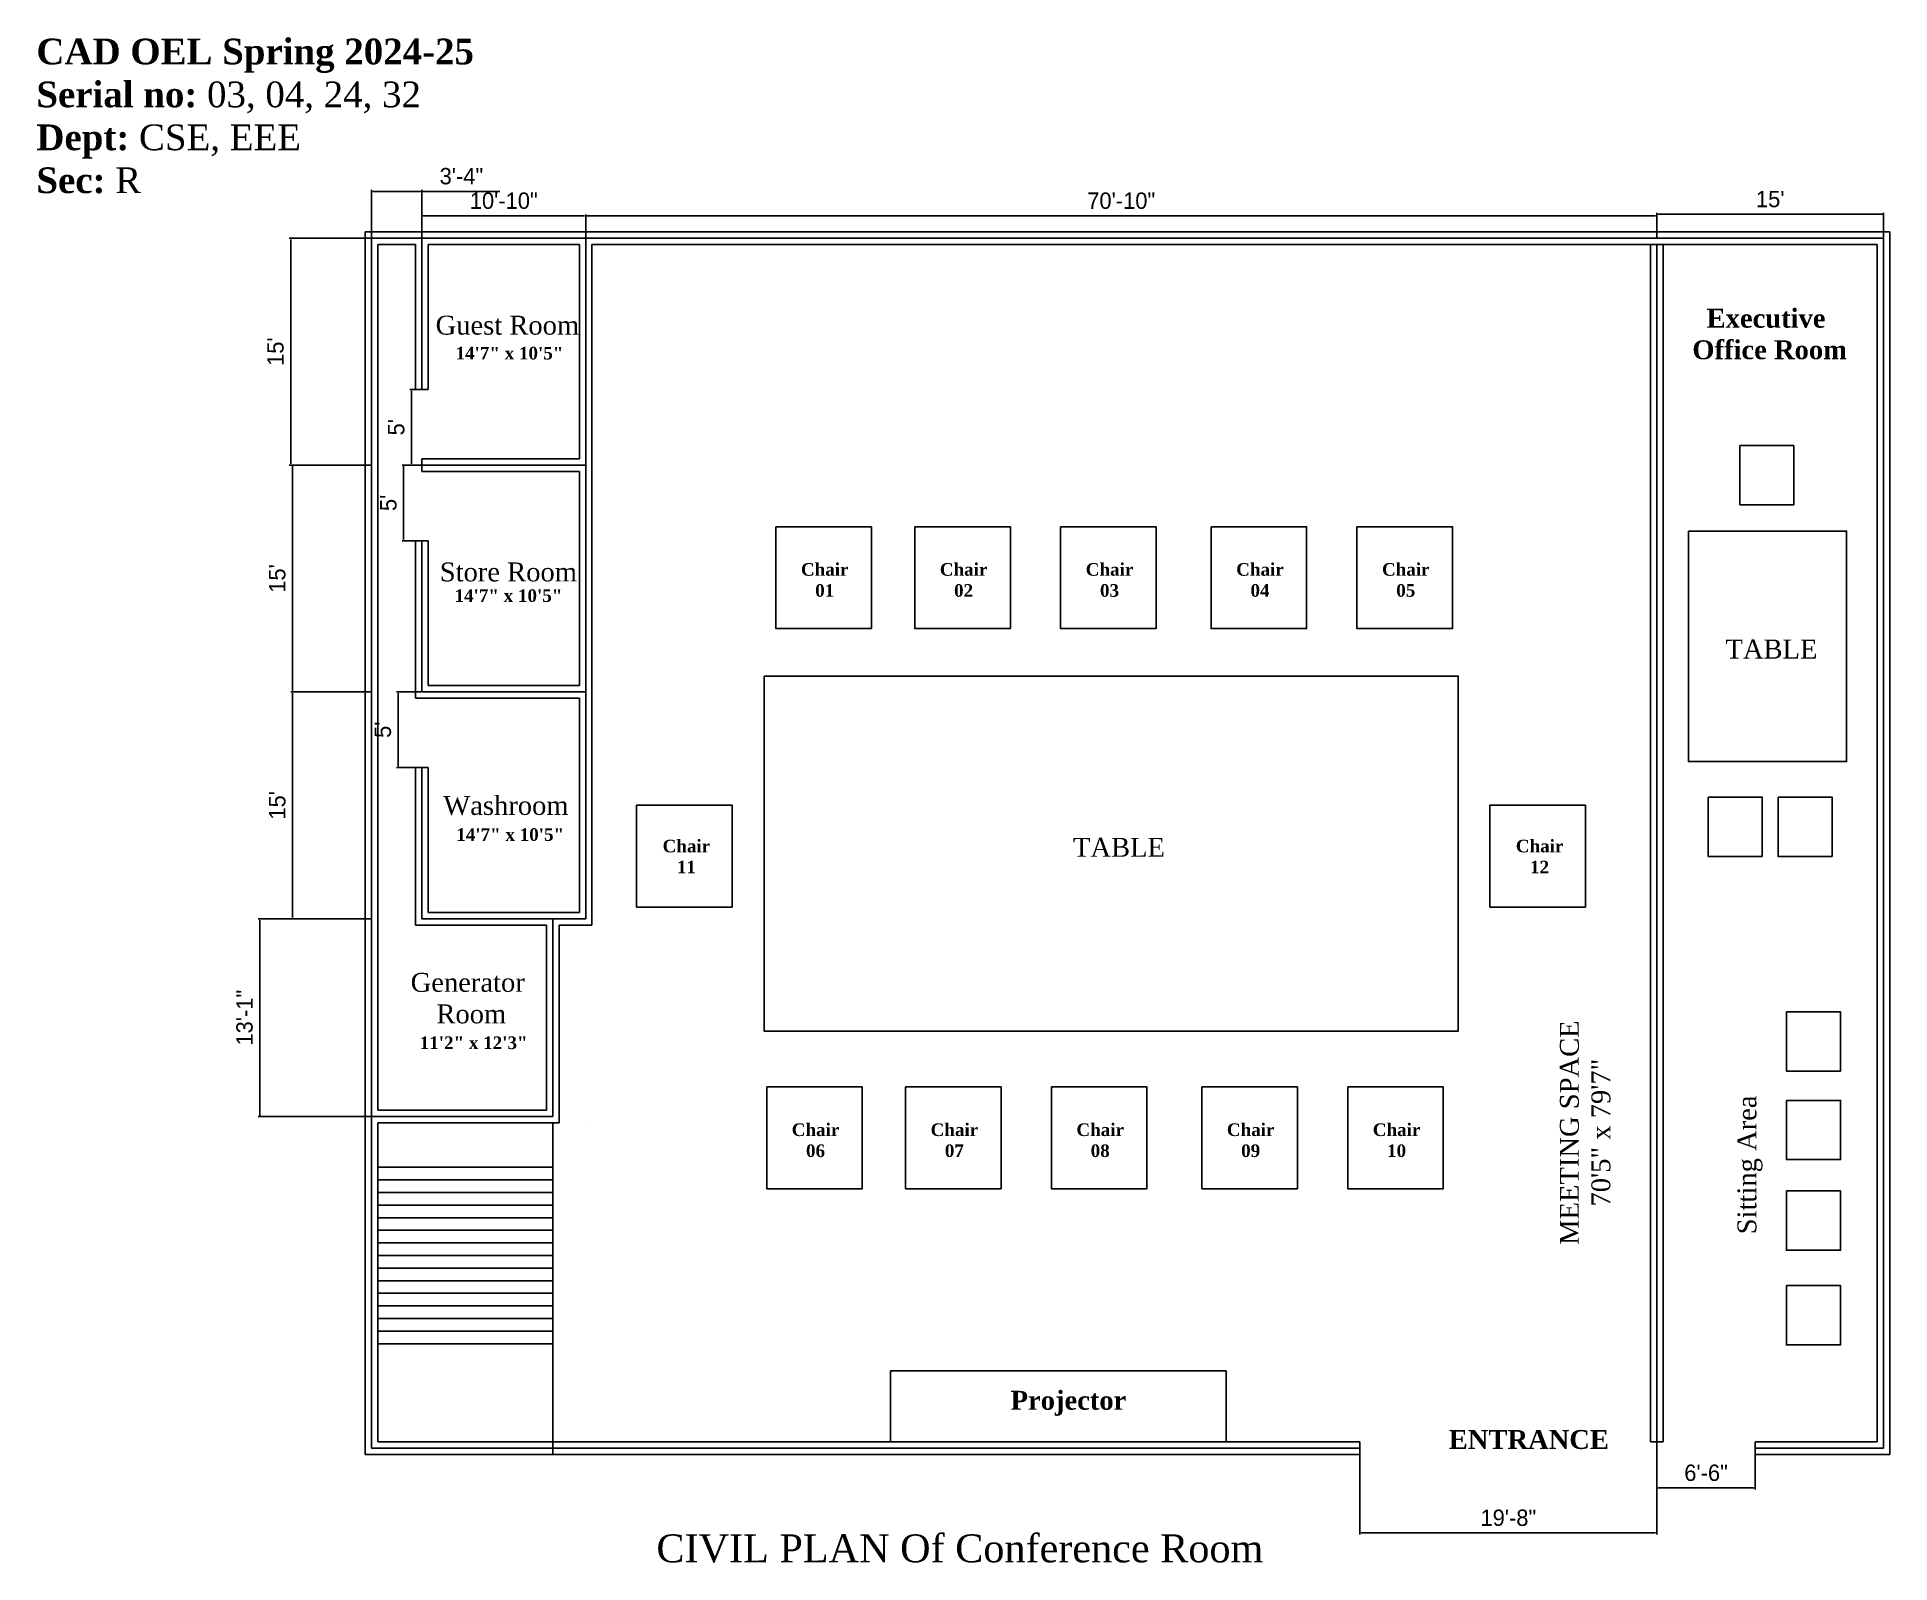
# Model space of a CAD drawing. Header units: inches. Extents: x -2875 to -1405, y 1279 to 2490.
import ezdxf

# ---------------------------------------------------------------- set-up
doc = ezdxf.new("R2010")
doc.units = ezdxf.units.IN
doc.dimstyles.new('ISO-25', dxfattribs={"dimtxt": 13, "dimasz": 1, "dimexe": 1.25, "dimexo": 0.625, "dimgap": 5.5, "dimtad": 1, "dimdec": 0, "dimzin": 2, "dimlunit": 4, "dimtxsty": 'Standard', "dimcen": 5.5, "dimadec": 0, "dimazin": 0, "dimtfac": 1, "dimtdec": 0, "dimtmove": 0, "dimatfit": 3, "dimfxl": 1, "dimarcsym": 0})

# ---------------------------------------------------------------- blocks, each defined once
blk = doc.blocks.new('*D1')
at = {"color": 0, "lineweight": -2, "transparency": 16777216}
for p, q in [((-2570, 2331), (-2570, 2349.3)), ((-2569, 2348.1), (-2441, 2348.1)), ((-2440, 2331), (-2440, 2349.3))]:
    blk.add_line(p, q, dxfattribs=at)
at = {"color": 0, "transparency": 16777216}
for points in [[(-2569, 2348.2), (-2569, 2347.9), (-2570, 2348.1)], [(-2441, 2348.2), (-2441, 2347.9), (-2440, 2348.1)]]:
    blk.add_solid(points, dxfattribs=at)
at = {"layer": 'Defpoints', "color": 0, "transparency": 16777216}
for p in [(-2440, 2348.1), (-2570, 2330.4), (-2440, 2330.4)]:
    blk.add_point(p, dxfattribs=at)
at = {"color": 0, "transparency": 16777216, "insert": (-2505, 2360.1), "char_height": 13, "attachment_point": 5}
blk.add_mtext('10\'-10"', dxfattribs=at)
blk = doc.blocks.new('*D2')
at = {"color": 0, "lineweight": -2, "transparency": 16777216}
for p, q in [((-2440, 2331), (-2440, 2349.3)), ((-2439, 2348.1), (-1591, 2348.1)), ((-1590, 2331), (-1590, 2349.3))]:
    blk.add_line(p, q, dxfattribs=at)
at = {"color": 0, "transparency": 16777216}
for points in [[(-2439, 2348.2), (-2439, 2347.9), (-2440, 2348.1)], [(-1591, 2348.2), (-1591, 2347.9), (-1590, 2348.1)]]:
    blk.add_solid(points, dxfattribs=at)
at = {"layer": 'Defpoints', "color": 0, "transparency": 16777216}
for p in [(-1590, 2348.1), (-2440, 2330.4), (-1590, 2330.4)]:
    blk.add_point(p, dxfattribs=at)
at = {"color": 0, "transparency": 16777216, "insert": (-2015, 2360.1), "char_height": 13, "attachment_point": 5}
blk.add_mtext('70\'-10"', dxfattribs=at)
blk = doc.blocks.new('*D3')
at = {"color": 0, "lineweight": -2, "transparency": 16777216}
for p, q in [((-2610, 2331), (-2610, 2368.8)), ((-2609, 2367.6), (-2571, 2367.6)), ((-2570, 2331), (-2570, 2368.8)), ((-2570, 2367.6), (-2508.2, 2367.6))]:
    blk.add_line(p, q, dxfattribs=at)
at = {"color": 0, "transparency": 16777216}
for points in [[(-2609, 2367.8), (-2609, 2367.4), (-2610, 2367.6)], [(-2571, 2367.8), (-2571, 2367.4), (-2570, 2367.6)]]:
    blk.add_solid(points, dxfattribs=at)
at = {"layer": 'Defpoints', "color": 0, "transparency": 16777216}
for p in [(-2570, 2367.6), (-2610, 2330.4), (-2570, 2330.4)]:
    blk.add_point(p, dxfattribs=at)
at = {"color": 0, "transparency": 16777216, "insert": (-2538.6, 2379.6), "char_height": 13, "attachment_point": 5}
blk.add_mtext('3\'-4"', dxfattribs=at)
blk = doc.blocks.new('*D4')
at = {"color": 0, "lineweight": -2, "transparency": 16777216}
for p, q in [((-1590, 2331), (-1590, 2350.6)), ((-1589, 2349.4), (-1411, 2349.4)), ((-1410, 2331), (-1410, 2350.6))]:
    blk.add_line(p, q, dxfattribs=at)
at = {"color": 0, "transparency": 16777216}
for points in [[(-1589, 2349.6), (-1589, 2349.2), (-1590, 2349.4)], [(-1411, 2349.6), (-1411, 2349.2), (-1410, 2349.4)]]:
    blk.add_solid(points, dxfattribs=at)
at = {"layer": 'Defpoints', "color": 0, "transparency": 16777216}
for p in [(-1410, 2349.4), (-1590, 2330.4), (-1410, 2330.4)]:
    blk.add_point(p, dxfattribs=at)
at = {"color": 0, "transparency": 16777216, "insert": (-1500, 2361.4), "char_height": 13, "attachment_point": 5}
blk.add_mtext("15'", dxfattribs=at)
blk = doc.blocks.new('*D5')
at = {"color": 0, "lineweight": -2, "transparency": 16777216}
for p, q in [((-2610.6, 2330.4), (-2675.4, 2330.4)), ((-2674.1, 2151.4), (-2674.1, 2329.4)), ((-2610.6, 2150.4), (-2675.4, 2150.4))]:
    blk.add_line(p, q, dxfattribs=at)
at = {"color": 0, "transparency": 16777216}
for points in [[(-2674.3, 2329.4), (-2674, 2329.4), (-2674.1, 2330.4)], [(-2674.3, 2151.4), (-2674, 2151.4), (-2674.1, 2150.4)]]:
    blk.add_solid(points, dxfattribs=at)
at = {"layer": 'Defpoints', "color": 0, "transparency": 16777216}
for p in [(-2674.1, 2330.4), (-2610, 2330.4), (-2610, 2150.4)]:
    blk.add_point(p, dxfattribs=at)
at = {"color": 0, "transparency": 16777216, "insert": (-2686.1, 2240.4), "char_height": 13, "attachment_point": 5, "rotation": 90}
blk.add_mtext("15'", dxfattribs=at)
blk = doc.blocks.new('*D6')
at = {"color": 0, "lineweight": -2, "transparency": 16777216}
for p, q in [((-2610.6, 2150.4), (-2674, 2150.4)), ((-2672.7, 1971.4), (-2672.7, 2149.4)), ((-2610.6, 1970.4), (-2674, 1970.4))]:
    blk.add_line(p, q, dxfattribs=at)
at = {"color": 0, "transparency": 16777216}
for points in [[(-2672.9, 2149.4), (-2672.6, 2149.4), (-2672.7, 2150.4)], [(-2672.9, 1971.4), (-2672.6, 1971.4), (-2672.7, 1970.4)]]:
    blk.add_solid(points, dxfattribs=at)
at = {"layer": 'Defpoints', "color": 0, "transparency": 16777216}
for p in [(-2672.7, 2150.4), (-2610, 2150.4), (-2610, 1970.4)]:
    blk.add_point(p, dxfattribs=at)
at = {"color": 0, "transparency": 16777216, "insert": (-2684.7, 2060.4), "char_height": 13, "attachment_point": 5, "rotation": 90}
blk.add_mtext("15'", dxfattribs=at)
blk = doc.blocks.new('*D7')
at = {"color": 0, "lineweight": -2, "transparency": 16777216}
for p, q in [((-2610.6, 1970.4), (-2674, 1970.4)), ((-2672.7, 1791.4), (-2672.7, 1969.4)), ((-2610.6, 1790.4), (-2674, 1790.4))]:
    blk.add_line(p, q, dxfattribs=at)
at = {"color": 0, "transparency": 16777216}
for points in [[(-2672.9, 1969.4), (-2672.6, 1969.4), (-2672.7, 1970.4)], [(-2672.9, 1791.4), (-2672.6, 1791.4), (-2672.7, 1790.4)]]:
    blk.add_solid(points, dxfattribs=at)
at = {"layer": 'Defpoints', "color": 0, "transparency": 16777216}
for p in [(-2672.7, 1970.4), (-2610, 1970.4), (-2610, 1790.4)]:
    blk.add_point(p, dxfattribs=at)
at = {"color": 0, "transparency": 16777216, "insert": (-2684.7, 1880.4), "char_height": 13, "attachment_point": 5, "rotation": 90}
blk.add_mtext("15'", dxfattribs=at)
blk = doc.blocks.new('*D8')
at = {"color": 0, "lineweight": -2, "transparency": 16777216}
for p, q in [((-2610.6, 1790.4), (-2700, 1790.4)), ((-2698.7, 1634.4), (-2698.7, 1789.4)), ((-2610.6, 1633.4), (-2700, 1633.4))]:
    blk.add_line(p, q, dxfattribs=at)
at = {"color": 0, "transparency": 16777216}
for points in [[(-2698.9, 1789.4), (-2698.6, 1789.4), (-2698.7, 1790.4)], [(-2698.9, 1634.4), (-2698.6, 1634.4), (-2698.7, 1633.4)]]:
    blk.add_solid(points, dxfattribs=at)
at = {"layer": 'Defpoints', "color": 0, "transparency": 16777216}
for p in [(-2698.7, 1790.4), (-2610, 1790.4), (-2610, 1633.4)]:
    blk.add_point(p, dxfattribs=at)
at = {"color": 0, "transparency": 16777216, "insert": (-2710.7, 1711.9), "char_height": 13, "attachment_point": 5, "rotation": 90}
blk.add_mtext('13\'-1"', dxfattribs=at)
blk = doc.blocks.new('*D9')
at = {"color": 0, "lineweight": -2, "transparency": 16777216}
for p, q in [((-1590, 1374.8), (-1590, 1337.4)), ((-1511.9, 1374.8), (-1511.9, 1337.4)), ((-1589, 1338.7), (-1512.9, 1338.7))]:
    blk.add_line(p, q, dxfattribs=at)
at = {"color": 0, "transparency": 16777216}
for points in [[(-1589, 1338.8), (-1589, 1338.5), (-1590, 1338.7)], [(-1512.9, 1338.8), (-1512.9, 1338.5), (-1511.9, 1338.7)]]:
    blk.add_solid(points, dxfattribs=at)
at = {"layer": 'Defpoints', "color": 0, "transparency": 16777216}
for p in [(-1590, 1375.4), (-1511.9, 1375.4), (-1511.9, 1338.7)]:
    blk.add_point(p, dxfattribs=at)
at = {"color": 0, "transparency": 16777216, "insert": (-1550.9, 1350.7), "char_height": 13, "attachment_point": 5}
blk.add_mtext('6\'-6"', dxfattribs=at)
blk = doc.blocks.new('*D10')
at = {"color": 0, "lineweight": -2, "transparency": 16777216}
for p, q in [((-2570.6, 2210.4), (-2579.5, 2210.4)), ((-2578.3, 2209.4), (-2578.3, 2151.4)), ((-2570.6, 2150.4), (-2579.5, 2150.4))]:
    blk.add_line(p, q, dxfattribs=at)
at = {"color": 0, "transparency": 16777216}
for points in [[(-2578.4, 2209.4), (-2578.1, 2209.4), (-2578.3, 2210.4)], [(-2578.4, 2151.4), (-2578.1, 2151.4), (-2578.3, 2150.4)]]:
    blk.add_solid(points, dxfattribs=at)
at = {"layer": 'Defpoints', "color": 0, "transparency": 16777216}
for p in [(-2570, 2210.4), (-2578.3, 2150.4), (-2570, 2150.4)]:
    blk.add_point(p, dxfattribs=at)
at = {"color": 0, "transparency": 16777216, "insert": (-2590.3, 2180.4), "char_height": 13, "attachment_point": 5, "rotation": 90}
blk.add_mtext("5'", dxfattribs=at)
blk = doc.blocks.new('*D12')
at = {"color": 0, "lineweight": -2, "transparency": 16777216}
for p, q in [((-2570.6, 2150.4), (-2585.7, 2150.4)), ((-2584.5, 2149.4), (-2584.5, 2091.4)), ((-2570.6, 2090.4), (-2585.7, 2090.4))]:
    blk.add_line(p, q, dxfattribs=at)
at = {"color": 0, "transparency": 16777216}
for points in [[(-2584.6, 2149.4), (-2584.3, 2149.4), (-2584.5, 2150.4)], [(-2584.6, 2091.4), (-2584.3, 2091.4), (-2584.5, 2090.4)]]:
    blk.add_solid(points, dxfattribs=at)
at = {"layer": 'Defpoints', "color": 0, "transparency": 16777216}
for p in [(-2570, 2150.4), (-2584.5, 2090.4), (-2570, 2090.4)]:
    blk.add_point(p, dxfattribs=at)
at = {"color": 0, "transparency": 16777216, "insert": (-2596.5, 2120.4), "char_height": 13, "attachment_point": 5, "rotation": 90}
blk.add_mtext("5'", dxfattribs=at)
blk = doc.blocks.new('*D13')
at = {"color": 0, "lineweight": -2, "transparency": 16777216}
for p, q in [((-2570.6, 1970.4), (-2590.1, 1970.4)), ((-2588.9, 1969.4), (-2588.9, 1911.4)), ((-2570.6, 1910.4), (-2590.1, 1910.4))]:
    blk.add_line(p, q, dxfattribs=at)
at = {"color": 0, "transparency": 16777216}
for points in [[(-2589.1, 1969.4), (-2588.7, 1969.4), (-2588.9, 1970.4)], [(-2589.1, 1911.4), (-2588.7, 1911.4), (-2588.9, 1910.4)]]:
    blk.add_solid(points, dxfattribs=at)
at = {"layer": 'Defpoints', "color": 0, "transparency": 16777216}
for p in [(-2570, 1970.4), (-2588.9, 1910.4), (-2570, 1910.4)]:
    blk.add_point(p, dxfattribs=at)
at = {"color": 0, "transparency": 16777216, "insert": (-2600.9, 1940.4), "char_height": 13, "attachment_point": 5, "rotation": 90}
blk.add_mtext("5'", dxfattribs=at)
blk = doc.blocks.new('*D14')
at = {"color": 0, "lineweight": -2, "transparency": 16777216}
for p, q in [((-1825.6, 1369.8), (-1825.6, 1301.8)), ((-1590, 1369.8), (-1590, 1301.8)), ((-1824.6, 1303), (-1591, 1303))]:
    blk.add_line(p, q, dxfattribs=at)
at = {"color": 0, "transparency": 16777216}
for points in [[(-1824.6, 1303.2), (-1824.6, 1302.9), (-1825.6, 1303)], [(-1591, 1303.2), (-1591, 1302.9), (-1590, 1303)]]:
    blk.add_solid(points, dxfattribs=at)
at = {"layer": 'Defpoints', "color": 0, "transparency": 16777216}
for p in [(-1825.6, 1370.4), (-1590, 1370.4), (-1590, 1303)]:
    blk.add_point(p, dxfattribs=at)
at = {"color": 0, "transparency": 16777216, "insert": (-1707.8, 1315), "char_height": 13, "attachment_point": 5}
blk.add_mtext('19\'-8"', dxfattribs=at)

msp = doc.modelspace()

# ---------------------------------------------------------------- linework, layer by layer
for p, q in [((-2615, 2330.4), (-2615, 2335.4)), ((-2610, 2335.4), (-2615, 2335.4)), ((-2615, 2330.4), (-2615, 2150.4)), ((-2570, 2335.4), (-2610, 2335.4)), ((-2575, 2325.4), (-2605, 2325.4)), ((-2605, 2325.4), (-2605, 2150.4)), ((-2575, 2325.4), (-2575, 2210.4)), ((-2570, 2335.4), (-2440, 2335.4)), ((-2565, 2325.4), (-2445, 2325.4)), ((-2565, 2325.4), (-2565, 2210.4)), ((-2445, 2325.4), (-2445, 2155.4)), ((-2440, 2335.4), (-1590, 2335.4)), ((-2435, 2325.4), (-1590, 2325.4)), ((-2435, 2325.4), (-2435, 2150.4)), ((-1595, 2325.4), (-1595, 1375.4)), ((-1590, 2335.4), (-1410, 2335.4)), ((-1590, 2325.4), (-1415, 2325.4)), ((-1585, 2325.4), (-1585, 1375.4)), ((-1415, 1375.4), (-1415, 2325.4)), ((-1410, 2335.4), (-1405, 2335.4)), ((-1405, 2330.4), (-1405, 2335.4)), ((-1405, 1370.4), (-1405, 2330.4)), ((-2575, 2210.4), (-2565, 2210.4)), ((-2615, 2150.4), (-2615, 1970.4)), ((-2605, 2150.4), (-2605, 1970.4)), ((-2445, 2155.4), (-2570, 2155.4)), ((-2570, 2155.4), (-2570, 2145.4)), ((-2435, 2150.4), (-2435, 1970.4)), ((-2445, 2145.4), (-2570, 2145.4)), ((-2445, 2145.4), (-2445, 1975.4)), ((-2575, 1970.4), (-2575, 2090.4)), ((-2575, 2090.4), (-2565, 2090.4)), ((-2565, 1975.4), (-2565, 2090.4)), ((-2615, 1970.4), (-2615, 1790.4)), ((-2605, 1970.4), (-2605, 1790.4)), ((-2575, 1970.4), (-2575, 1965.4)), ((-2445, 1975.4), (-2565, 1975.4)), ((-2435, 1970.4), (-2435, 1790.4)), ((-2570, 1965.4), (-2575, 1965.4)), ((-2445, 1965.4), (-2570, 1965.4)), ((-2445, 1965.4), (-2445, 1795.4)), ((-2575, 1790.4), (-2575, 1910.4)), ((-2575, 1910.4), (-2565, 1910.4)), ((-2565, 1795.4), (-2565, 1910.4)), ((-2445, 1795.4), (-2565, 1795.4)), ((-2615, 1790.4), (-2615, 1370.4)), ((-2605, 1790.4), (-2605, 1638.4)), ((-2575, 1790.4), (-2575, 1785.4)), ((-2570, 1785.4), (-2575, 1785.4)), ((-2471.1, 1785.4), (-2570, 1785.4)), ((-2471.1, 1638.4), (-2471.1, 1785.4)), ((-2440, 1785.4), (-2461.1, 1785.4)), ((-2461.1, 1638.4), (-2461.1, 1785.4)), ((-2440, 1785.4), (-2435, 1785.4)), ((-2435, 1790.4), (-2435, 1785.4)), ((-2471.1, 1638.4), (-2605, 1638.4)), ((-2461.1, 1638.4), (-2461.1, 1628.4)), ((-2466.1, 1628.4), (-2605, 1628.4)), ((-2605, 1628.4), (-2605, 1375.4)), ((-2466.1, 1628.4), (-2461.1, 1628.4)), ((-2438, 1628.4), (-2438, 1628.4)), ((-2198.2, 1375.4), (-2198.2, 1431.6)), ((-2198.2, 1431.6), (-1931.7, 1431.6)), ((-1931.7, 1431.6), (-1931.7, 1375.4)), ((-2615, 1370.4), (-2615, 1365.4)), ((-2605, 1375.4), (-1825.6, 1375.4)), ((-1825.6, 1375.4), (-1825.6, 1365.4)), ((-1595, 1375.4), (-1585, 1375.4)), ((-1590, 1370.4), (-1590, 1375.4)), ((-1590, 1370.4), (-1590, 1375.4)), ((-1511.9, 1375.4), (-1415, 1375.4)), ((-1511.9, 1375.4), (-1511.9, 1365.4)), ((-1405, 1370.4), (-1405, 1365.4)), ((-2610, 1365.4), (-2615, 1365.4)), ((-2610, 1365.4), (-1825.6, 1365.4)), ((-1511.9, 1365.4), (-1410, 1365.4)), ((-1410, 1365.4), (-1405, 1365.4))]:
    msp.add_line(p, q)
at = {"color": 3}
for p, q in [((-2570, 2330.4), (-2610, 2330.4)), ((-2610, 2330.4), (-2610, 2150.4)), ((-2570, 2330.4), (-2440, 2330.4)), ((-2570, 2330.4), (-2570, 2210.4)), ((-2440, 2330.4), (-1590, 2330.4)), ((-2440, 2330.4), (-2440, 2150.4)), ((-1590, 2330.4), (-1410, 2330.4)), ((-1590, 2325.4), (-1590, 1375.4)), ((-1410, 1370.4), (-1410, 2330.4)), ((-2610, 2150.4), (-2610, 1970.4)), ((-2440, 2150.4), (-2570, 2150.4)), ((-2440, 2150.4), (-2440, 1970.4)), ((-2570, 1970.4), (-2570, 2090.4)), ((-2610, 1970.4), (-2610, 1790.4)), ((-2440, 1970.4), (-2570, 1970.4)), ((-2440, 1970.4), (-2440, 1790.4)), ((-2570, 1790.4), (-2570, 1910.4)), ((-2610, 1790.4), (-2610, 1633.4)), ((-2440, 1790.4), (-2570, 1790.4)), ((-2466.1, 1633.4), (-2466.1, 1790.4)), ((-2466.1, 1633.4), (-2610, 1633.4)), ((-2610, 1633.4), (-2610, 1370.4)), ((-2466.1, 1365.4), (-2466.1, 1628.4)), ((-2605, 1593.2), (-2466.1, 1593.2)), ((-2605, 1583.2), (-2466.1, 1583.2)), ((-2605, 1573.2), (-2466.1, 1573.2)), ((-2605, 1563.2), (-2466.1, 1563.2)), ((-2605, 1553.2), (-2466.1, 1553.2)), ((-2605, 1543.2), (-2466.1, 1543.2)), ((-2605, 1533.2), (-2466.1, 1533.2)), ((-2605, 1523.2), (-2466.1, 1523.2)), ((-2605, 1513.2), (-2466.1, 1513.2)), ((-2605, 1503.2), (-2466.1, 1503.2)), ((-2605, 1493.2), (-2466.1, 1493.2)), ((-2605, 1483.2), (-2466.1, 1483.2)), ((-2605, 1473.2), (-2466.1, 1473.2)), ((-2605, 1463.2), (-2466.1, 1463.2)), ((-2605, 1453.2), (-2466.1, 1453.2)), ((-2610, 1370.4), (-1825.6, 1370.4)), ((-1511.9, 1370.4), (-1410, 1370.4))]:
    msp.add_line(p, q, dxfattribs=at)
for points in [[(-1524.1, 2165.9), (-1481.3, 2165.9), (-1481.3, 2118.9), (-1524.1, 2118.9)], [(-2289, 2101.5), (-2213.2, 2101.5), (-2213.2, 2020.7), (-2289, 2020.7)], [(-2178.8, 2101.5), (-2103, 2101.5), (-2103, 2020.7), (-2178.8, 2020.7)], [(-2063.1, 2101.5), (-1987.3, 2101.5), (-1987.3, 2020.7), (-2063.1, 2020.7)], [(-1943.7, 2101.5), (-1867.9, 2101.5), (-1867.9, 2020.7), (-1943.7, 2020.7)], [(-1828, 2101.5), (-1752.1, 2101.5), (-1752.1, 2020.7), (-1828, 2020.7)], [(-1564.9, 2098), (-1439.4, 2098), (-1439.4, 1915.1), (-1564.9, 1915.1)], [(-2298.4, 1982.9), (-1747.6, 1982.9), (-1747.6, 1701.3), (-2298.4, 1701.3)], [(-1549.2, 1886.9), (-1506.4, 1886.9), (-1506.4, 1839.9), (-1549.2, 1839.9)], [(-1493.8, 1886.9), (-1450.9, 1886.9), (-1450.9, 1839.9), (-1493.8, 1839.9)], [(-2399.6, 1880.5), (-2323.8, 1880.5), (-2323.8, 1799.7), (-2399.6, 1799.7)], [(-1722.5, 1880.5), (-1646.7, 1880.5), (-1646.7, 1799.7), (-1722.5, 1799.7)], [(-1487.1, 1716.5), (-1444.2, 1716.5), (-1444.2, 1669.5), (-1487.1, 1669.5)], [(-2296.3, 1657), (-2220.5, 1657), (-2220.5, 1576.2), (-2296.3, 1576.2)], [(-2186.1, 1657), (-2110.3, 1657), (-2110.3, 1576.2), (-2186.1, 1576.2)], [(-2070.4, 1657), (-1994.6, 1657), (-1994.6, 1576.2), (-2070.4, 1576.2)], [(-1951, 1657), (-1875.2, 1657), (-1875.2, 1576.2), (-1951, 1576.2)], [(-1835.3, 1657), (-1759.5, 1657), (-1759.5, 1576.2), (-1835.3, 1576.2)], [(-1487.1, 1646.3), (-1444.2, 1646.3), (-1444.2, 1599.3), (-1487.1, 1599.3)], [(-1487.1, 1574.5), (-1444.2, 1574.5), (-1444.2, 1527.4), (-1487.1, 1527.4)], [(-1487.1, 1499.3), (-1444.2, 1499.3), (-1444.2, 1452.3), (-1487.1, 1452.3)]]:
    msp.add_lwpolyline(points, close=True)

# ---------------------------------------------------------------- texts
for s, insert, char_height, attachment_point in [('{\\fTimes New Roman|b1|i0|c0|p18;CAD OEL\\fTimes New Roman|b0|i0|c0|p18; \\fTimes New Roman|b1|i0|c0|p18;Spring 2024-25\\PSerial no:\\fTimes New Roman|b0|i0|c0|p18;\\C1; 03, 04, 24, 32\\P\\fTimes New Roman|b1|i0|c0|p18;\\C256;Dept:\\fTimes New Roman|b0|i0|c0|p18; \\C1;CSE, EEE\\P\\fTimes New Roman|b1|i0|c0|p18;\\C256;Sec:\\fTimes New Roman|b0|i0|c0|p18; \\C1;R}', (-2875.9, 2488.8), 20.4314, 1), ('{\\fTimes New Roman|b0|i0|c0|p18;\\C5;Guest Room}', (-2559.1, 2268.9), 15, 1), ('{\\fTimes New Roman|b1|i0|c0|p18;\\C5;Executive\\P Office Room}', (-1503.3, 2274.4), 15, 2), ('{\\fTimes New Roman|b0|i0|c0|p18;\\C5;Store Room}', (-2555.8, 2073.1), 15, 1), ('{\\fTimes New Roman|b0|i0|c0|p18;\\C5;TABLE}', (-1535.5, 2011.9), 15, 1), ('{\\fTimes New Roman|b0|i0|c0|p18;\\C5;Washroom}', (-2553, 1887.8), 15, 1), ('{\\fTimes New Roman|b0|i0|c0|p18;\\C5;TABLE}', (-2053.3, 1854.6), 15, 1), ('{\\fTimes New Roman|b0|i0|c0|p18;\\C5;Generator\\P Room}', (-2533.6, 1727.3), 15, 5), ('{\\fTimes New Roman|b1|i0|c0|p18;\\C5;Projector}', (-2102.8, 1415.8), 15, 1), ('{\\fTimes New Roman|b1|i0|c0|p18;\\C5;ENTRANCE}', (-1755.1, 1384.7), 15, 1)]:
    msp.add_mtext(s, dxfattribs=dict(insert=insert, char_height=char_height, attachment_point=attachment_point))
for s, insert, char_height, width, attachment_point in [('{\\fTimes New Roman|b1|i0|c0|p18;\\C5;14\'7" x 10\'5"}', (-2543.3, 2244.2), 10, 83.117, 1), ('{\\fTimes New Roman|b1|i0|c0|p18;\\C5;Chair \\P01}', (-2250.3, 2072.6), 10, 88.872, 2), ('{\\fTimes New Roman|b1|i0|c0|p18;\\C5;Chair \\P02}', (-2140.1, 2072.6), 10, 88.872, 2), ('{\\fTimes New Roman|b1|i0|c0|p18;\\C5;Chair \\P03}', (-2024.3, 2072.6), 10, 88.872, 2), ('{\\fTimes New Roman|b1|i0|c0|p18;\\C5;Chair \\P04}', (-1904.9, 2072.6), 10, 88.872, 2), ('{\\fTimes New Roman|b1|i0|c0|p18;\\C5;Chair \\P05}', (-1789.2, 2072.6), 10, 88.872, 2), ('{\\fTimes New Roman|b1|i0|c0|p18;\\C5;14\'7" x 10\'5"}', (-2544.1, 2051.8), 10, 97.184, 1), ('{\\fTimes New Roman|b1|i0|c0|p18;\\C5;14\'7" x 10\'5"}', (-2542.7, 1862.2), 10, 88.872, 1), ('{\\fTimes New Roman|b1|i0|c0|p18;\\C5;Chair \\P11}', (-2360.1, 1853.1), 10, 88.872, 2), ('{\\fTimes New Roman|b1|i0|c0|p18;\\C5;Chair \\P12}', (-1683, 1853.1), 10, 88.872, 2), ('{\\fTimes New Roman|b1|i0|c0|p18;\\C5;11\'2" x 12\'3"}', (-2571.7, 1697), 10, 88.872, 1), ('{\\fTimes New Roman|b1|i0|c0|p18;\\C5;Chair \\P06}', (-2257.6, 1628), 10, 88.872, 2), ('{\\fTimes New Roman|b1|i0|c0|p18;\\C5;Chair \\P07}', (-2147.4, 1628), 10, 88.872, 2), ('{\\fTimes New Roman|b1|i0|c0|p18;\\C5;Chair \\P08}', (-2031.7, 1628), 10, 88.872, 2), ('{\\fTimes New Roman|b1|i0|c0|p18;\\C5;Chair \\P09}', (-1912.3, 1628), 10, 88.872, 2), ('{\\fTimes New Roman|b1|i0|c0|p18;\\C5;Chair \\P10}', (-1796.5, 1628), 10, 88.872, 2), ('{\\fTimes New Roman|b0|i0|c0|p18;CIVIL PLAN Of Conference Room}', (-2383.9, 1301.9), 22.168, 749.849, 1)]:
    msp.add_mtext(s, dxfattribs=dict(insert=insert, char_height=char_height, width=width, attachment_point=attachment_point))
at = {"char_height": 15, "attachment_point": 2, "rotation": 90}
for s, insert in [('{\\fTimes New Roman|b0|i0|c0|p18;\\C5;MEETING SPACE \\P70\'5" x 79\'7"}', (-1666.9, 1620.7)), ('{\\fTimes New Roman|b0|i0|c0|p18;\\C5;Sitting Area}', (-1526, 1595.1))]:
    msp.add_mtext(s, dxfattribs=dict(at, insert=insert))

# ---------------------------------------------------------------- dimensions: what is measured, and where the dimension line sits
for base, p1, p2, picture, middle in [((-2570, 2367.6), (-2610, 2330.4), (-2570, 2330.4), '*D3', (-2538.6, 2379.6)), ((-2440, 2348.1), (-2570, 2330.4), (-2440, 2330.4), '*D1', (-2505, 2360.1)), ((-1590, 2348.1), (-2440, 2330.4), (-1590, 2330.4), '*D2', (-2015, 2360.1)), ((-1410, 2349.4), (-1590, 2330.4), (-1410, 2330.4), '*D4', (-1500, 2361.4)), ((-1590, 1303), (-1825.6, 1370.4), (-1590, 1370.4), '*D14', (-1707.8, 1315)), ((-1511.9, 1338.7), (-1590, 1375.4), (-1511.9, 1375.4), '*D9', (-1550.9, 1350.7))]:
    dim = msp.add_linear_dim(base=base, p1=p1, p2=p2, dimstyle='ISO-25')
    dim.commit()
    dim.dimension.update_dxf_attribs({"geometry": picture, "text_midpoint": middle})
for base, p1, p2, picture, middle in [((-2674.1, 2330.4), (-2610, 2150.4), (-2610, 2330.4), '*D5', (-2686.1, 2240.4)), ((-2578.3, 2150.4), (-2570, 2210.4), (-2570, 2150.4), '*D10', (-2590.3, 2180.4)), ((-2584.5, 2090.4), (-2570, 2150.4), (-2570, 2090.4), '*D12', (-2596.5, 2120.4)), ((-2588.9, 1910.4), (-2570, 1970.4), (-2570, 1910.4), '*D13', (-2600.9, 1940.4)), ((-2698.7, 1790.4), (-2610, 1633.4), (-2610, 1790.4), '*D8', (-2710.7, 1711.9))]:
    dim = msp.add_linear_dim(base=base, p1=p1, p2=p2, angle=90, dimstyle='ISO-25')
    dim.commit()
    dim.dimension.update_dxf_attribs({"geometry": picture, "text_midpoint": middle})
for p1, p2, picture, middle in [((-2610, 1970.4), (-2610, 2150.4), '*D6', (-2684.7, 2060.4)), ((-2610, 1790.4), (-2610, 1970.4), '*D7', (-2684.7, 1880.4))]:
    dim = msp.add_aligned_dim(p1=p1, p2=p2, distance=62.8, dimstyle='ISO-25')
    dim.commit()
    dim.dimension.update_dxf_attribs({"geometry": picture, "text_midpoint": middle})

doc.saveas('drawing.dxf')
